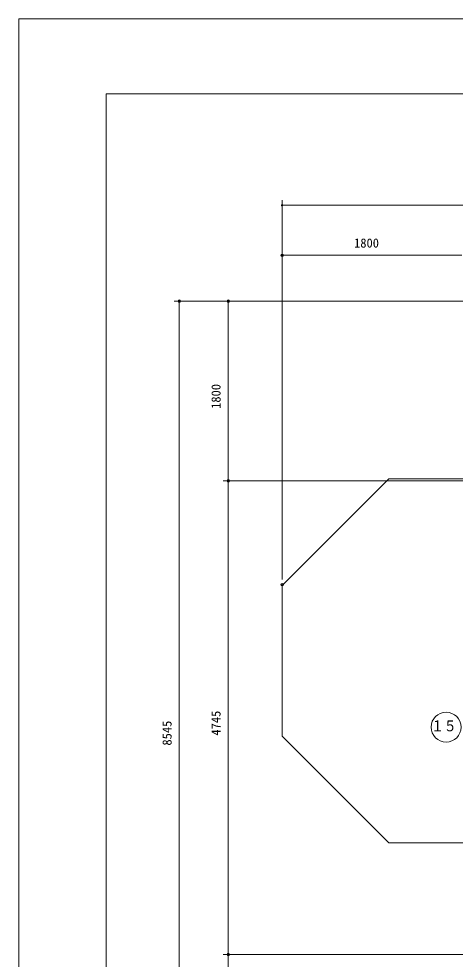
# Model space of a CAD drawing. Units: millimetres on the paper, scale 1:50. Extents: x 0 to 420, y -297 to 594.
# Drawn here: x 0 to 87.5, y 405.6 to 594 of the extents above; entities that cross this region are included whole.
import ezdxf
from ezdxf.enums import TextEntityAlignment as Align

# ---------------------------------------------------------------- set-up
doc = ezdxf.new("R2010")
doc.units = ezdxf.units.MM
doc.header["$PDMODE"] = 32
doc.header["$PDSIZE"] = 0.5
doc.linetypes.add('USER3', pattern=[63.5, 31.75, -6.35, 6.35, -6.35, 6.35, -6.35])
doc.layers.add('DEFPOINTS_3', color=7, linetype='Continuous', lineweight=9)
doc.layers.add('LY_1', color=7, linetype='Continuous', lineweight=9)
doc.styles.add('ＭＳ ゴシック', font='')
doc.styles.get('ＭＳ ゴシック').set_extended_font_data('MS Gothic')

# ---------------------------------------------------------------- blocks, each defined once
blk = doc.blocks.new('-000-_DOTSMALL')
at = {"color": 7, "linetype": 'Continuous', "lineweight": 9}
blk.add_circle((0, 0), 0.0625, dxfattribs=at)
blk.add_circle((0, 0), 0.0625, dxfattribs=at)

msp = doc.modelspace()

# ---------------------------------------------------------------- linework, layer by layer
at = {"layer": 'DEFPOINTS_3'}
for p, q in [((420, 594), (0, 594)), ((0, 594), (0, 297))]:
    msp.add_line(p, q, dxfattribs=at)
at = {"layer": 'LY_1'}
for p, q in [((17.5, 579), (17.5, 312)), ((402.5, 579), (17.5, 579))]:
    msp.add_line(p, q, dxfattribs=at)
at = {"layer": 'LY_1', "lineweight": 18}
for p, q in [((52.793, 547.617), (52.793, 557.645)), ((52.793, 556.645), (253.437, 556.645)), ((52.793, 481.649), (52.793, 547.617)), ((52.793, 546.617), (88.793, 546.617)), ((40.992, 537.429), (31.178, 537.429)), ((32.178, 366.526), (32.178, 537.429)), ((135.207, 537.429), (40.992, 537.429)), ((41.992, 501.429), (41.992, 537.429)), ((151.175, 501.429), (40.992, 501.429)), ((41.992, 406.526), (41.992, 501.429)), ((193.505, 406.526), (40.992, 406.526)), ((41.992, 366.526), (41.992, 406.526))]:
    msp.add_line(p, q, dxfattribs=at)
at = {"layer": 'LY_1', "linetype": 'USER3', "lineweight": 18}
for p, q in [((74.166, 501.865), (52.793, 480.492)), ((93.205, 501.865), (74.166, 501.865)), ((52.793, 480.492), (52.793, 450.266)), ((52.793, 450.266), (74.166, 428.893)), ((74.166, 428.893), (93.205, 428.893))]:
    msp.add_line(p, q, dxfattribs=at)
at = {"layer": 'LY_1', "lineweight": 18}
msp.add_circle((85.657, 452.088), 3, dxfattribs=at)
at = {"layer": 'LY_1'}
for p in [(52.793, 546.617), (32.178, 537.429), (41.992, 537.429), (41.992, 537.429), (41.992, 501.429), (52.793, 480.649), (41.992, 406.526)]:
    msp.add_point(p, dxfattribs=at)

# ---------------------------------------------------------------- block references
at = {"layer": 'LY_1', "xscale": 2.32, "yscale": 2.32}
for p, rotation in [((52.793, 556.645), 180), ((52.793, 546.617), 180), ((32.178, 537.429), 90), ((41.992, 537.429), 90), ((41.992, 501.429), 270), ((41.992, 501.429), 90), ((41.992, 406.526), 270), ((41.992, 406.526), 90)]:
    msp.add_blockref('-000-_DOTSMALL', p, dxfattribs=dict(at, rotation=rotation))

# ---------------------------------------------------------------- texts
at = {"layer": 'LY_1', "style": 'ＭＳ ゴシック'}
msp.add_text('1800', height=1.833, dxfattribs=at).set_placement((67.214, 547.617), align=Align.BOTTOM_LEFT)
for s, p in [('1800', (40.992, 515.85)), ('4745', (40.992, 450.394)), ('8545', (31.178, 448.394))]:
    msp.add_text(s, height=1.833, rotation=90, dxfattribs=at).set_placement(p, align=Align.BOTTOM_LEFT)
at = {"layer": 'LY_1', "style": 'ＭＳ ゴシック', "width": 0.85}
msp.add_text('１５', height=2.199, dxfattribs=at).set_placement((82.657, 450.588), align=Align.BOTTOM_LEFT)

doc.saveas('drawing.dxf')
